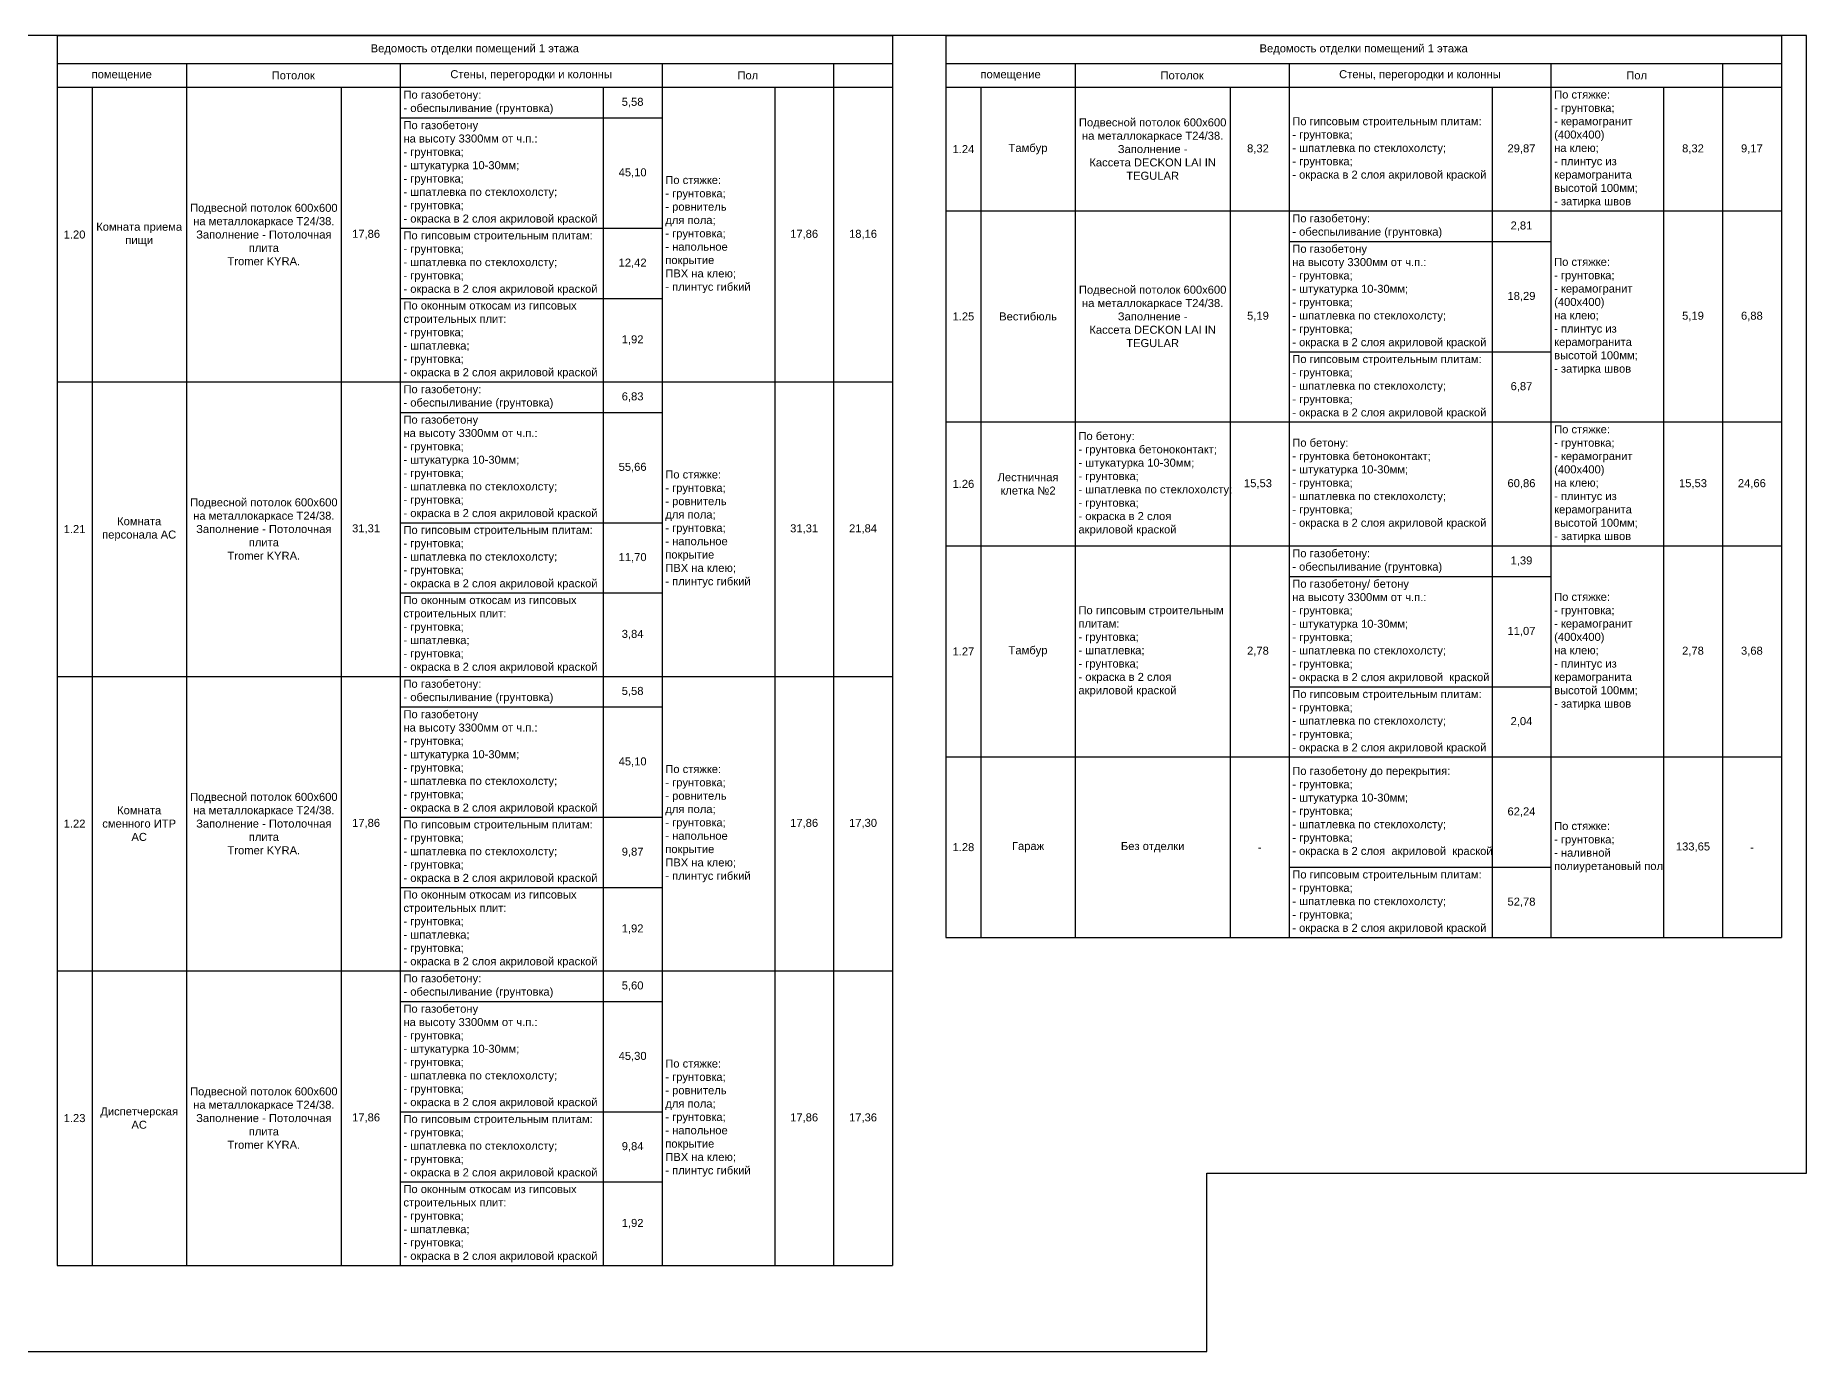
# Model space of a CAD drawing. Header units: millimetres. Extents: x 2680823 to 2818923, y -669060 to -628460.
# Drawn here: x 2764277 to 2818923, y -669060 to -628460 of the extents above; entities that cross this region are included whole.
import ezdxf

# ---------------------------------------------------------------- set-up
doc = ezdxf.new("R2010")
doc.units = ezdxf.units.MM
doc.styles.add('times new roman', font='times.ttf')

msp = doc.modelspace()

# ---------------------------------------------------------------- linework, layer by layer
for p, q in [((2764946, -628460), (2790720, -628460)), ((2764946, -628460), (2764946, -630060)), ((2790720, -628460), (2790720, -630060)), ((2792370, -628460), (2818144, -628460)), ((2792370, -628460), (2792370, -630060)), ((2818144, -628460), (2818144, -630060)), ((2764946, -629327), (2790720, -629327)), ((2768933, -629327), (2768933, -630060)), ((2775531, -629327), (2775531, -630060)), ((2783610, -629327), (2783610, -630060)), ((2788903, -629327), (2788903, -630060)), ((2792370, -629327), (2818144, -629327)), ((2796357, -629327), (2796357, -630060)), ((2802955, -629327), (2802955, -630060)), ((2811034, -629327), (2811034, -630060)), ((2816326, -629327), (2816326, -630060)), ((2764946, -630060), (2790720, -630060)), ((2764946, -630060), (2764946, -666402)), ((2764946, -630060), (2790720, -630060)), ((2764946, -630060), (2790720, -630060)), ((2766023, -630060), (2766023, -666402)), ((2768933, -630060), (2768933, -666402)), ((2773714, -630060), (2773714, -666402)), ((2775531, -630060), (2775531, -666402)), ((2781793, -630060), (2781793, -666402)), ((2783610, -630060), (2783610, -666402)), ((2787086, -630060), (2787086, -666402)), ((2788903, -630060), (2788903, -666402)), ((2790720, -630060), (2790720, -666402)), ((2792370, -630060), (2818144, -630060)), ((2792370, -630060), (2792370, -656285)), ((2792370, -630060), (2818144, -630060)), ((2792370, -630060), (2818144, -630060)), ((2793446, -630060), (2793446, -656285)), ((2796357, -630060), (2796357, -656285)), ((2801138, -630060), (2801138, -656285)), ((2802955, -630060), (2802955, -656285)), ((2809217, -630060), (2809217, -656285)), ((2811034, -630060), (2811034, -656285)), ((2814509, -630060), (2814509, -656285)), ((2816326, -630060), (2816326, -656285)), ((2818144, -630060), (2818144, -656285)), ((2775531, -631003), (2783610, -631003)), ((2792370, -633873), (2818144, -633873)), ((2775531, -634408), (2783610, -634408)), ((2802955, -634816), (2811034, -634816)), ((2775531, -636571), (2783610, -636571)), ((2802955, -638222), (2811034, -638222)), ((2764946, -639145), (2790720, -639145)), ((2775531, -640088), (2783610, -640088)), ((2792370, -640384), (2818144, -640384)), ((2775531, -643494), (2783610, -643494)), ((2792370, -644206), (2818144, -644206)), ((2802955, -645149), (2811034, -645149)), ((2775531, -645657), (2783610, -645657)), ((2764946, -648231), (2790720, -648231)), ((2802955, -648555), (2811034, -648555)), ((2775531, -649174), (2783610, -649174)), ((2792370, -650718), (2818144, -650718)), ((2775531, -652579), (2783610, -652579)), ((2802955, -654122), (2811034, -654122)), ((2775531, -654742), (2783610, -654742)), ((2792370, -656285), (2818144, -656285)), ((2764946, -657317), (2790720, -657317)), ((2775531, -658260), (2783610, -658260)), ((2775531, -661665), (2783610, -661665)), ((2775531, -663828), (2783610, -663828)), ((2764946, -666402), (2790720, -666402))]:
    msp.add_line(p, q)
at = {"layer": 'Defpoints'}
msp.add_lwpolyline([(2737523, -669060), (2800423, -669060), (2800423, -663560), (2818923, -663560), (2818923, -628460), (2737523, -628460)], close=True, dxfattribs=at)

# ---------------------------------------------------------------- texts
at = {"style": 'times new roman'}
for s, insert, char_height, width, attachment_point in [('{\\fArial|b0|i0|c0;Ведомость отделки помещений 1 этажа', (2777833, -628893), 246.94, 25573.67, 5), ('{\\fArial|b0|i0|c0;Ведомость отделки помещений 1 этажа', (2805257, -628893), 246.94, 25573.67, 5), ('{\\fArial|b0|i0|c0;помещение', (2766940, -629693), 246.94, 3787.11, 5), ('{\\fArial|b0|i0|c0;Потолок', (2772232, -629693), 246.94, 6397.67, 5), ('{\\fArial|b0|i0|c0;Стены, перегородки и колонны', (2779571, -629693), 246.94, 7879.33, 5), ('{\\fArial|b0|i0|c0;Пол', (2786257, -629693), 246.94, 5092.39, 5), ('{\\fArial|b0|i0|c0;помещение', (2794364, -629693), 246.94, 3787.11, 5), ('{\\fArial|b0|i0|c0;Потолок', (2799656, -629693), 246.94, 6397.67, 5), ('{\\fArial|b0|i0|c0;Стены, перегородки и колонны', (2806994, -629693), 246.94, 7879.33, 5), ('{\\fArial|b0|i0|c0;Пол', (2813680, -629693), 246.94, 5092.39, 5), ('{\\fArial|b0|i0|c0;По газобетону: ^J- обеспыливание (грунтовка)', (2775631, -630531), 246.94, 6062.17, 4), ('{\\fArial|b0|i0|c0;5,58', (2782702, -630531), 246.94, 1617.17, 5), ('{\\fArial|b0|i0|c0;По стяжке:^J- грунтовка;^J- керамогранит (400x400) ^Jна клею;^J- плинтус из керамогранита высотой 100мм; ^J- затирка швов', (2811134, -631967), 246.944, 3275.22, 4), ('{\\fArial|b0|i0|c0;По газобетону ^Jна высоту 3300мм от ч.п.:^J- грунтовка;^J- штукатурка 10-30мм;^J- грунтовка;^J- шпатлевка по стеклохолсту; ^J- грунтовка;^J- окраска в 2 слоя акриловой краской ', (2775631, -632706), 246.944, 6062.17, 4), ('{\\fArial|b0|i0|c0;Подвесной потолок 600x600 на металлокаркасе Т24/38.^JЗаполнение - ^JКассета DECKON LAI IN TEGULAR ', (2798747, -631967), 246.944, 4580.5, 5), ('{\\fArial|b0|i0|c0;По гипсовым строительным плитам: ^J- грунтовка; ^J- шпатлевка по стеклохолсту;^J- грунтовка; ^J- окраска в 2 слоя акриловой краской ', (2803055, -631967), 246.944, 6062.17, 4), ('{\\fArial|b0|i0|c0;1.24', (2792908, -631967), 246.94, 876.33, 5), ('{\\fArial|b0|i0|c0;Тамбур', (2794902, -631967), 246.94, 2710.78, 5), ('{\\fArial|b0|i0|c204|p34;8,32}', (2801996, -631967), 246.94, 1617.17, 5), ('{\\fArial|b0|i0|c0;29,87', (2810126, -631967), 246.94, 1617.17, 5), ('{\\fArial|b0|i0|c204|p34;8,32}', (2815418, -631967), 246.94, 1617.17, 5), ('{\\fArial|b0|i0|c0;9,17', (2817235, -631967), 246.94, 1617.17, 5), ('{\\fArial|b0|i0|c0;45,10', (2782702, -632706), 246.94, 1617.17, 5), ('{\\fArial|b0|i0|c0;По стяжке:^J- грунтовка;^J- ровнитель ^Jдля пола;^J- грунтовка;^J- напольное покрытие ^JПВХ на клею;^J- плинтус гибкий', (2783710, -634603), 246.944, 3275.22, 4), ('{\\fArial|b0|i0|c0;Подвесной потолок 600x600 на металлокаркасе Т24/38.^JЗаполнение - Потолочная плита ^JTromer KYRA.', (2771324, -634603), 246.944, 4580.5, 5), ('{\\fArial|b0|i0|c0;Комната приема пищи', (2767478, -634603), 246.94, 2710.78, 5), ('{\\fArial|b0|i0|c0;По газобетону: ^J- обеспыливание (грунтовка)', (2803055, -634345), 246.94, 6062.17, 4), ('{\\fArial|b0|i0|c0;2,81', (2810126, -634345), 246.94, 1617.17, 5), ('{\\fArial|b0|i0|c0;1.20', (2765484, -634603), 246.94, 876.33, 5), ('{\\fArial|b0|i0|c204|p34;17,86}', (2774478, -634603), 246.94, 1617.17, 5), ('{\\fArial|b0|i0|c0;По гипсовым строительным плитам: ^J- грунтовка; ^J- шпатлевка по стеклохолсту;^J- грунтовка; ^J- окраска в 2 слоя акриловой краской ', (2775631, -635490), 246.944, 6062.17, 4), ('{\\fArial|b0|i0|c204|p34;17,86}', (2787994, -634603), 246.94, 1617.17, 5), ('{\\fArial|b0|i0|c0;18,16', (2789811, -634603), 246.94, 1617.17, 5), ('{\\fArial|b0|i0|c0;По газобетону ^Jна высоту 3300мм от ч.п.:^J- грунтовка;^J- штукатурка 10-30мм;^J- грунтовка;^J- шпатлевка по стеклохолсту; ^J- грунтовка;^J- окраска в 2 слоя акриловой краской ', (2803055, -636519), 246.944, 6062.17, 4), ('{\\fArial|b0|i0|c0;12,42', (2782702, -635490), 246.94, 1617.17, 5), ('{\\fArial|b0|i0|c0;По стяжке:^J- грунтовка;^J- керамогранит (400x400) ^Jна клею;^J- плинтус из керамогранита высотой 100мм; ^J- затирка швов', (2811134, -637129), 246.944, 3275.22, 4), ('{\\fArial|b0|i0|c0;Подвесной потолок 600x600 на металлокаркасе Т24/38.^JЗаполнение - ^JКассета DECKON LAI IN TEGULAR ', (2798747, -637129), 246.944, 4580.5, 5), ('{\\fArial|b0|i0|c0;18,29', (2810126, -636519), 246.94, 1617.17, 5), ('{\\fArial|b0|i0|c0;По оконным откосам из гипсовых строительных плит: ^J- грунтовка; ^J- шпатлевка;^J- грунтовка; ^J- окраска в 2 слоя акриловой краской ', (2775631, -637858), 246.944, 6062.17, 4), ('{\\fArial|b0|i0|c0;1.25', (2792908, -637129), 246.94, 876.33, 5), ('{\\fArial|b0|i0|c0;Вестибюль', (2794902, -637129), 246.94, 2710.78, 5), ('{\\fArial|b0|i0|c204|p34;5,19}', (2801996, -637129), 246.94, 1617.17, 5), ('{\\fArial|b0|i0|c204|p34;5,19}', (2815418, -637129), 246.94, 1617.17, 5), ('{\\fArial|b0|i0|c0;6,88', (2817235, -637129), 246.94, 1617.17, 5), ('{\\fArial|b0|i0|c0;1,92', (2782702, -637858), 246.94, 1617.17, 5), ('{\\fArial|b0|i0|c0;По гипсовым строительным плитам: ^J- грунтовка; ^J- шпатлевка по стеклохолсту;^J- грунтовка; ^J- окраска в 2 слоя акриловой краской ', (2803055, -639303), 246.944, 6062.17, 4), ('{\\fArial|b0|i0|c0;По газобетону: ^J- обеспыливание (грунтовка)', (2775631, -639617), 246.94, 6062.17, 4), ('{\\fArial|b0|i0|c0;6,87', (2810126, -639303), 246.94, 1617.17, 5), ('{\\fArial|b0|i0|c0;6,83', (2782702, -639617), 246.94, 1617.17, 5), ('{\\fArial|b0|i0|c0;По газобетону ^Jна высоту 3300мм от ч.п.:^J- грунтовка;^J- штукатурка 10-30мм;^J- грунтовка;^J- шпатлевка по стеклохолсту; ^J- грунтовка;^J- окраска в 2 слоя акриловой краской ', (2775631, -641791), 246.944, 6062.17, 4), ('{\\fArial|b0|i0|c0;По бетону:^J- грунтовка бетоноконтакт;^J- штукатурка 10-30мм;^J- грунтовка;^J- шпатлевка по стеклохолсту; ^J- грунтовка;^J- окраска в 2 слоя акриловой краской ', (2796457, -642295), 246.944, 4580.5, 4), ('{\\fArial|b0|i0|c0;По бетону:^J- грунтовка бетоноконтакт;^J- штукатурка 10-30мм;^J- грунтовка;^J- шпатлевка по стеклохолсту; ^J- грунтовка;^J- окраска в 2 слоя акриловой краской ', (2803055, -642295), 246.944, 6062.17, 4), ('{\\fArial|b0|i0|c0;По стяжке:^J- грунтовка;^J- керамогранит (400x400) ^Jна клею;^J- плинтус из керамогранита высотой 100мм; ^J- затирка швов', (2811134, -642295), 246.944, 3275.22, 4), ('{\\fArial|b0|i0|c0;55,66', (2782702, -641791), 246.94, 1617.17, 5), ('{\\fArial|b0|i0|c0;По стяжке:^J- грунтовка;^J- ровнитель ^Jдля пола;^J- грунтовка;^J- напольное покрытие ^JПВХ на клею;^J- плинтус гибкий', (2783710, -643688), 246.944, 3275.22, 4), ('{\\fArial|b0|i0|c0;Лестничная клетка №2', (2794902, -642295), 246.94, 2710.78, 5), ('{\\fArial|b0|i0|c0;1.26', (2792908, -642295), 246.94, 876.33, 5), ('{\\fArial|b0|i0|c204|p34;15,53}', (2801996, -642295), 246.94, 1617.17, 5), ('{\\fArial|b0|i0|c0;60,86', (2810126, -642295), 246.94, 1617.17, 5), ('{\\fArial|b0|i0|c204|p34;15,53}', (2815418, -642295), 246.94, 1617.17, 5), ('{\\fArial|b0|i0|c0;24,66', (2817235, -642295), 246.94, 1617.17, 5), ('{\\fArial|b0|i0|c0;Подвесной потолок 600x600 на металлокаркасе Т24/38.^JЗаполнение - Потолочная плита ^JTromer KYRA.', (2771324, -643688), 246.944, 4580.5, 5), ('{\\fArial|b0|i0|c0;1.21', (2765484, -643688), 246.94, 876.33, 5), ('{\\fArial|b0|i0|c0;Комната персонала АС', (2767478, -643688), 246.94, 2710.78, 5), ('{\\fArial|b0|i0|c204|p34;31,31}', (2774478, -643688), 246.94, 1617.17, 5), ('{\\fArial|b0|i0|c0;По гипсовым строительным плитам: ^J- грунтовка; ^J- шпатлевка по стеклохолсту;^J- грунтовка; ^J- окраска в 2 слоя акриловой краской ', (2775631, -644575), 246.944, 6062.17, 4), ('{\\fArial|b0|i0|c204|p34;31,31}', (2787994, -643688), 246.94, 1617.17, 5), ('{\\fArial|b0|i0|c0;21,84', (2789811, -643688), 246.94, 1617.17, 5), ('{\\fArial|b0|i0|c0;11,70', (2782702, -644575), 246.94, 1617.17, 5), ('{\\fArial|b0|i0|c0;По газобетону: ^J- обеспыливание (грунтовка)', (2803055, -644678), 246.94, 6062.17, 4), ('{\\fArial|b0|i0|c0;1,39', (2810126, -644678), 246.94, 1617.17, 5), ('{\\fArial|b0|i0|c0;По газобетону/ бетону^Jна высоту 3300мм от ч.п.:^J- грунтовка;^J- штукатурка 10-30мм;^J- грунтовка;^J- шпатлевка по стеклохолсту; ^J- грунтовка;^J- окраска в 2 слоя акриловой  краской ', (2803055, -646852), 246.944, 6062.17, 4), ('{\\fArial|b0|i0|c0;По оконным откосам из гипсовых строительных плит: ^J- грунтовка; ^J- шпатлевка;^J- грунтовка; ^J- окраска в 2 слоя акриловой краской ', (2775631, -646944), 246.944, 6062.17, 4), ('{\\fArial|b0|i0|c0;По стяжке:^J- грунтовка;^J- керамогранит (400x400) ^Jна клею;^J- плинтус из керамогранита высотой 100мм; ^J- затирка швов', (2811134, -647462), 246.944, 3275.22, 4), ('{\\fArial|b0|i0|c0;По гипсовым строительным плитам: ^J- грунтовка; ^J- шпатлевка;^J- грунтовка; ^J- окраска в 2 слоя акриловой краской', (2796457, -647462), 246.944, 4580.5, 4), ('{\\fArial|b0|i0|c0;3,84', (2782702, -646944), 246.94, 1617.17, 5), ('{\\fArial|b0|i0|c0;11,07', (2810126, -646852), 246.94, 1617.17, 5), ('{\\fArial|b0|i0|c0;1.27', (2792908, -647462), 246.94, 876.33, 5), ('{\\fArial|b0|i0|c0;Тамбур', (2794902, -647462), 246.94, 2710.78, 5), ('{\\fArial|b0|i0|c204|p34;2,78}', (2801996, -647462), 246.94, 1617.17, 5), ('{\\fArial|b0|i0|c204|p34;2,78}', (2815418, -647462), 246.94, 1617.17, 5), ('{\\fArial|b0|i0|c0;3,68', (2817235, -647462), 246.94, 1617.17, 5), ('{\\fArial|b0|i0|c0;По газобетону: ^J- обеспыливание (грунтовка)', (2775631, -648703), 246.94, 6062.17, 4), ('{\\fArial|b0|i0|c0;5,58', (2782702, -648703), 246.94, 1617.17, 5), ('{\\fArial|b0|i0|c0;По гипсовым строительным плитам: ^J- грунтовка; ^J- шпатлевка по стеклохолсту;^J- грунтовка; ^J- окраска в 2 слоя акриловой краской ', (2803055, -649636), 246.944, 6062.17, 4), ('{\\fArial|b0|i0|c0;По газобетону ^Jна высоту 3300мм от ч.п.:^J- грунтовка;^J- штукатурка 10-30мм;^J- грунтовка;^J- шпатлевка по стеклохолсту; ^J- грунтовка;^J- окраска в 2 слоя акриловой краской ', (2775631, -650877), 246.944, 6062.17, 4), ('{\\fArial|b0|i0|c0;2,04', (2810126, -649636), 246.94, 1617.17, 5), ('{\\fArial|b0|i0|c0;45,10', (2782702, -650877), 246.94, 1617.17, 5), ('{\\fArial|b0|i0|c0;По стяжке:^J- грунтовка;^J- ровнитель ^Jдля пола;^J- грунтовка;^J- напольное покрытие ^JПВХ на клею;^J- плинтус гибкий', (2783710, -652774), 246.944, 3275.22, 4), ('{\\fArial|b0|i0|c0;По газобетону до перекрытия:^J- грунтовка;^J- штукатурка 10-30мм;^J- грунтовка;^J- шпатлевка по стеклохолсту; ^J- грунтовка;^J- окраска в 2 слоя  акриловой  краской ', (2803055, -652420), 246.944, 6062.17, 4), ('{\\fArial|b0|i0|c0;Подвесной потолок 600x600 на металлокаркасе Т24/38.^JЗаполнение - Потолочная плита ^JTromer KYRA.', (2771324, -652774), 246.944, 4580.5, 5), ('{\\fArial|b0|i0|c0;Комната сменного ИТР АС', (2767478, -652774), 246.94, 2710.78, 5), ('{\\fArial|b0|i0|c0;62,24', (2810126, -652420), 246.94, 1617.17, 5), ('{\\fArial|b0|i0|c0;1.22', (2765484, -652774), 246.94, 876.33, 5), ('{\\fArial|b0|i0|c204|p34;17,86}', (2774478, -652774), 246.94, 1617.17, 5), ('{\\fArial|b0|i0|c0;По гипсовым строительным плитам: ^J- грунтовка; ^J- шпатлевка по стеклохолсту;^J- грунтовка; ^J- окраска в 2 слоя акриловой краской ', (2775631, -653661), 246.944, 6062.17, 4), ('{\\fArial|b0|i0|c204|p34;17,86}', (2787994, -652774), 246.94, 1617.17, 5), ('{\\fArial|b0|i0|c0;17,30', (2789811, -652774), 246.94, 1617.17, 5), ('{\\fArial|b0|i0|c0;По стяжке:^J- грунтовка;^J- наливной ^Jполиуретановый пол', (2811134, -653501), 246.94, 3275.22, 4), ('{\\fArial|b0|i0|c0;9,87', (2782702, -653661), 246.94, 1617.17, 5), ('{\\fArial|b0|i0|c0;1.28', (2792908, -653501), 246.94, 876.33, 5), ('{\\fArial|b0|i0|c0;Гараж', (2794902, -653501), 246.94, 2710.78, 5), ('{\\fArial|b0|i0|c0;Без отделки', (2798747, -653501), 246.94, 4580.5, 5), ('{\\fArial|b0|i0|c0;-', (2802046, -653501), 246.94, 1617.17, 5), ('{\\fArial|b0|i0|c0;133,65', (2815418, -653501), 246.94, 1617.17, 5), ('{\\fArial|b0|i0|c0;-', (2817235, -653501), 246.94, 1617.17, 5), ('{\\fArial|b0|i0|c0;По гипсовым строительным плитам: ^J- грунтовка; ^J- шпатлевка по стеклохолсту;^J- грунтовка; ^J- окраска в 2 слоя акриловой краской ', (2803055, -655203), 246.944, 6062.17, 4), ('{\\fArial|b0|i0|c0;По оконным откосам из гипсовых строительных плит: ^J- грунтовка; ^J- шпатлевка;^J- грунтовка; ^J- окраска в 2 слоя акриловой краской ', (2775631, -656029), 246.944, 6062.17, 4), ('{\\fArial|b0|i0|c0;52,78', (2810126, -655203), 246.94, 1617.17, 5), ('{\\fArial|b0|i0|c0;1,92', (2782702, -656029), 246.94, 1617.17, 5), ('{\\fArial|b0|i0|c0;По газобетону: ^J- обеспыливание (грунтовка)', (2775631, -657788), 246.94, 6062.17, 4), ('{\\fArial|b0|i0|c0;5,60', (2782702, -657788), 246.94, 1617.17, 5), ('{\\fArial|b0|i0|c0;По газобетону ^Jна высоту 3300мм от ч.п.:^J- грунтовка;^J- штукатурка 10-30мм;^J- грунтовка;^J- шпатлевка по стеклохолсту; ^J- грунтовка;^J- окраска в 2 слоя акриловой краской ', (2775631, -659962), 246.944, 6062.17, 4), ('{\\fArial|b0|i0|c0;45,30', (2782702, -659962), 246.94, 1617.17, 5), ('{\\fArial|b0|i0|c0;По стяжке:^J- грунтовка;^J- ровнитель ^Jдля пола;^J- грунтовка;^J- напольное покрытие ^JПВХ на клею;^J- плинтус гибкий', (2783710, -661859), 246.944, 3275.22, 4), ('{\\fArial|b0|i0|c0;Подвесной потолок 600x600 на металлокаркасе Т24/38.^JЗаполнение - Потолочная плита ^JTromer KYRA.', (2771324, -661859), 246.944, 4580.5, 5), ('{\\fArial|b0|i0|c0;1.23', (2765484, -661859), 246.94, 876.33, 5), ('{\\fArial|b0|i0|c0;Диспетчерская AC', (2767478, -661859), 246.94, 2710.78, 5), ('{\\fArial|b0|i0|c204|p34;17,86}', (2774478, -661859), 246.94, 1617.17, 5), ('{\\fArial|b0|i0|c0;По гипсовым строительным плитам: ^J- грунтовка; ^J- шпатлевка по стеклохолсту;^J- грунтовка; ^J- окраска в 2 слоя акриловой краской ', (2775631, -662746), 246.944, 6062.17, 4), ('{\\fArial|b0|i0|c204|p34;17,86}', (2787994, -661859), 246.94, 1617.17, 5), ('{\\fArial|b0|i0|c0;17,36', (2789811, -661859), 246.94, 1617.17, 5), ('{\\fArial|b0|i0|c0;9,84', (2782702, -662746), 246.94, 1617.17, 5), ('{\\fArial|b0|i0|c0;По оконным откосам из гипсовых строительных плит: ^J- грунтовка; ^J- шпатлевка;^J- грунтовка; ^J- окраска в 2 слоя акриловой краской ', (2775631, -665115), 246.944, 6062.17, 4), ('{\\fArial|b0|i0|c0;1,92', (2782702, -665115), 246.94, 1617.17, 5)]:
    msp.add_mtext(s, dxfattribs=dict(at, insert=insert, char_height=char_height, width=width, attachment_point=attachment_point))

doc.saveas('drawing.dxf')
